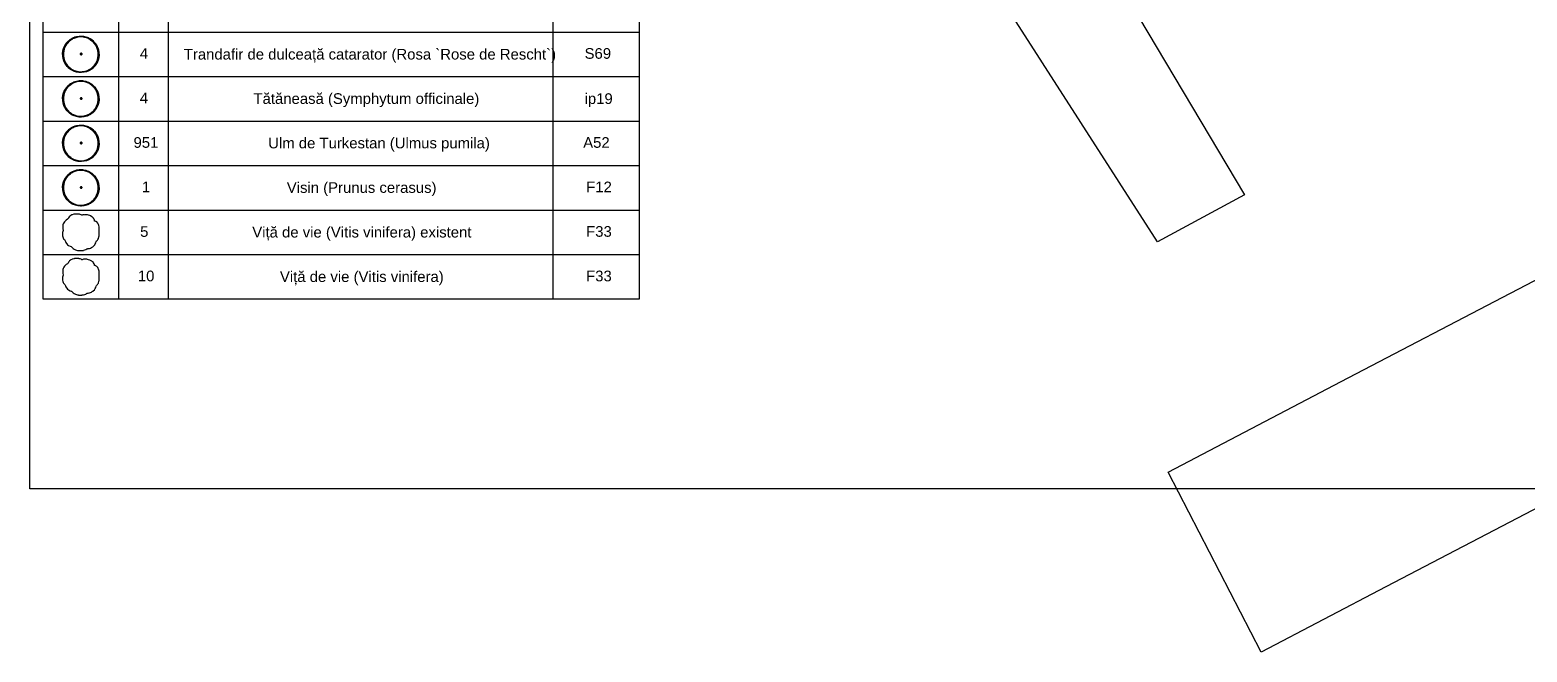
# Model space of a CAD drawing. Header units: millimetres. Extents: x 0 to 135, y -17 to 120.
# Drawn here: x 0 to 51.7, y -5.6 to 15.9 of the extents above; entities that cross this region are included whole.
import ezdxf

# ---------------------------------------------------------------- set-up
doc = ezdxf.new("R2010")
doc.units = ezdxf.units.MM
for name, color, linetype in [('House', 7, 'Continuous'), ('Plan View', 7, 'Continuous'), ('Plant Legend', 7, 'Continuous'), ('Road', 7, 'Continuous')]:
    doc.layers.add(name, color=color, linetype=linetype)
picture_1 = doc.add_image_def('image1.jpg', size_in_pixel=(8192, 8192))

# ---------------------------------------------------------------- blocks, each defined once
blk = doc.blocks.new('1')
at = {"flags": 1}
for tag in ['Export Name', 'Export Layer']:
    blk.add_attdef(tag, (0, 0), '', height=0.0254, dxfattribs=at)
at = {"layer": 'Plan View'}
image = blk.add_image(picture_1, insert=(0, 0), size_in_units=(120, 120), dxfattribs=dict(at, fade=50))
image.dxf.flags = 7
blk = doc.blocks.new('3')
at = {"layer": 'Road'}
blk.add_lwpolyline([(54.862, 0.8), (46.85, -3.383), (42.536, -5.642), (39.32, 0.576), (45.547, 3.834), (51.148, 6.758), (55.793, 9.178)], dxfattribs=at)
at = {"flags": 1}
for tag in ['Export Name', 'Export Layer']:
    blk.add_attdef(tag, (0, 0), '', height=0.0254, dxfattribs=at)
blk = doc.blocks.new('44')
at = {"layer": 'House'}
blk.add_lwpolyline([(32.337, 18.856), (37.11, 21.628), (38.495, 19.087), (37.11, 18.318), (41.959, 10.158), (38.957, 8.542)], close=True, dxfattribs=at)
at = {"flags": 1}
for tag in ['Export Name', 'Export Layer']:
    blk.add_attdef(tag, (0, 0), '', height=0.0254, dxfattribs=at)
blk = doc.blocks.new('422')
at = {"layer": 'Plant Legend'}
for points in [[(0.458, 119.298), (21.053, 119.298), (21.053, 6.559), (0.458, 6.559)], [(1.739, 14.398), (1.748, 14.398), (1.758, 14.4), (1.763, 14.4), (1.773, 14.398), (1.782, 14.398), (1.878, 14.406), (1.962, 14.426), (1.983, 14.434), (2.007, 14.444), (2.008, 14.445), (2.019, 14.449), (2.028, 14.453), (2.031, 14.454), (2.044, 14.459), (2.064, 14.47), (2.075, 14.476), (2.076, 14.477), (2.093, 14.486), (2.098, 14.489), (2.118, 14.502), (2.124, 14.507), (2.13, 14.51), (2.138, 14.516), (2.184, 14.553), (2.191, 14.56), (2.227, 14.595), (2.279, 14.658), (2.313, 14.711), (2.346, 14.779), (2.373, 14.858), (2.39, 14.955), (2.393, 15.048), (2.382, 15.133), (2.356, 15.23), (2.337, 15.275), (2.309, 15.329), (2.279, 15.374), (2.236, 15.427), (2.195, 15.469), (2.135, 15.518), (2.105, 15.538), (2.091, 15.547), (2.085, 15.551), (2.059, 15.565), (2.055, 15.567), (2.037, 15.576), (2.031, 15.579), (2.025, 15.58), (2.024, 15.581), (1.987, 15.597), (1.945, 15.612), (1.862, 15.629), (1.825, 15.633), (1.782, 15.634), (1.777, 15.635), (1.77, 15.635), (1.761, 15.633), (1.754, 15.633), (1.744, 15.635), (1.735, 15.635), (1.702, 15.634), (1.609, 15.621), (1.548, 15.604), (1.515, 15.591), (1.51, 15.588), (1.509, 15.588), (1.508, 15.587), (1.498, 15.584), (1.492, 15.581), (1.452, 15.563), (1.445, 15.558), (1.421, 15.544), (1.399, 15.53), (1.371, 15.51), (1.329, 15.476), (1.326, 15.472), (1.287, 15.434), (1.255, 15.397), (1.204, 15.322), (1.189, 15.294), (1.149, 15.193), (1.13, 15.108), (1.124, 14.986), (1.135, 14.899), (1.161, 14.803), (1.184, 14.749), (1.222, 14.682), (1.259, 14.63), (1.322, 14.563), (1.368, 14.525), (1.391, 14.507), (1.402, 14.5), (1.411, 14.494), (1.458, 14.467), (1.477, 14.458), (1.486, 14.454), (1.492, 14.452), (1.494, 14.451), (1.496, 14.45), (1.512, 14.443), (1.53, 14.436), (1.6, 14.414), (1.69, 14.399), (1.735, 14.399)], [(1.528, 14.441), (1.509, 14.448), (1.492, 14.454), (1.469, 14.466), (1.461, 14.469), (1.45, 14.475), (1.423, 14.491), (1.398, 14.507), (1.355, 14.539), (1.35, 14.543), (1.289, 14.601), (1.241, 14.661), (1.202, 14.724), (1.172, 14.79), (1.146, 14.871), (1.131, 14.957), (1.129, 15.049), (1.141, 15.14), (1.165, 15.226), (1.187, 15.279), (1.23, 15.355), (1.263, 15.401), (1.329, 15.471), (1.374, 15.508), (1.402, 15.528), (1.437, 15.55), (1.444, 15.553), (1.492, 15.578), (1.498, 15.58), (1.512, 15.586), (1.53, 15.592), (1.533, 15.592), (1.534, 15.591), (1.535, 15.591), (1.534, 15.589), (1.533, 15.588), (1.526, 15.584), (1.478, 15.559), (1.453, 15.544), (1.398, 15.506), (1.393, 15.502), (1.37, 15.483), (1.366, 15.479), (1.357, 15.472), (1.351, 15.466), (1.342, 15.458), (1.292, 15.403), (1.268, 15.371), (1.232, 15.314), (1.207, 15.262), (1.185, 15.205), (1.167, 15.131), (1.158, 15.07), (1.157, 15.034), (1.156, 15.002), (1.157, 14.991), (1.157, 14.974), (1.17, 14.886), (1.192, 14.807), (1.231, 14.721), (1.259, 14.674), (1.299, 14.621), (1.343, 14.573), (1.355, 14.562), (1.398, 14.526), (1.426, 14.506), (1.446, 14.493), (1.47, 14.478), (1.481, 14.472), (1.532, 14.446), (1.533, 14.445), (1.534, 14.443), (1.534, 14.442), (1.533, 14.441), (1.529, 14.441)], [(1.758, 14.402), (1.735, 14.403), (1.627, 14.42), (1.537, 14.449), (1.513, 14.46), (1.474, 14.48), (1.448, 14.496), (1.428, 14.509), (1.421, 14.514), (1.39, 14.537), (1.365, 14.558), (1.356, 14.566), (1.35, 14.572), (1.327, 14.596), (1.277, 14.656), (1.244, 14.708), (1.214, 14.765), (1.186, 14.842), (1.167, 14.929), (1.161, 15), (1.161, 15.038), (1.172, 15.132), (1.188, 15.196), (1.209, 15.255), (1.235, 15.31), (1.272, 15.369), (1.32, 15.429), (1.353, 15.463), (1.37, 15.479), (1.415, 15.515), (1.449, 15.538), (1.462, 15.546), (1.483, 15.557), (1.484, 15.558), (1.53, 15.58), (1.637, 15.614), (1.711, 15.627), (1.759, 15.631), (1.778, 15.63), (1.89, 15.612), (1.983, 15.582), (2.001, 15.574), (2.005, 15.572), (2.043, 15.553), (2.084, 15.527), (2.092, 15.521), (2.143, 15.482), (2.152, 15.474), (2.16, 15.466), (2.164, 15.463), (2.19, 15.437), (2.205, 15.421), (2.24, 15.377), (2.279, 15.315), (2.302, 15.27), (2.32, 15.223), (2.339, 15.16), (2.354, 15.072), (2.356, 15.041), (2.356, 14.994), (2.345, 14.901), (2.329, 14.836), (2.308, 14.778), (2.282, 14.723), (2.248, 14.668), (2.208, 14.616), (2.165, 14.57), (2.156, 14.562), (2.15, 14.556), (2.144, 14.552), (2.118, 14.53), (2.1, 14.516), (2.091, 14.51), (2.087, 14.507), (2.06, 14.49), (2.017, 14.466), (1.999, 14.457), (1.976, 14.448), (1.863, 14.414), (1.806, 14.406)], [(1.983, 14.441), (1.982, 14.442), (1.983, 14.443), (1.988, 14.447), (2.001, 14.454), (2.042, 14.475), (2.059, 14.485), (2.064, 14.489), (2.069, 14.492), (2.118, 14.525), (2.124, 14.531), (2.147, 14.549), (2.151, 14.553), (2.158, 14.558), (2.167, 14.568), (2.174, 14.573), (2.203, 14.604), (2.246, 14.657), (2.266, 14.687), (2.305, 14.759), (2.33, 14.823), (2.35, 14.902), (2.359, 14.963), (2.361, 15), (2.361, 15.03), (2.36, 15.058), (2.347, 15.147), (2.326, 15.222), (2.299, 15.286), (2.271, 15.337), (2.224, 15.403), (2.2, 15.432), (2.172, 15.461), (2.163, 15.469), (2.157, 15.474), (2.151, 15.48), (2.095, 15.524), (2.08, 15.534), (2.044, 15.556), (2.032, 15.563), (1.987, 15.586), (1.984, 15.588), (1.983, 15.589), (1.983, 15.591), (1.984, 15.591), (1.985, 15.592), (1.988, 15.591), (2.015, 15.582), (2.025, 15.578), (2.028, 15.577), (2.039, 15.571), (2.053, 15.564), (2.064, 15.558), (2.072, 15.554), (2.076, 15.552), (2.091, 15.544), (2.122, 15.524), (2.163, 15.493), (2.228, 15.431), (2.273, 15.375), (2.316, 15.306), (2.344, 15.246), (2.369, 15.172), (2.385, 15.08), (2.388, 14.985), (2.377, 14.898), (2.352, 14.807), (2.332, 14.759), (2.3, 14.699), (2.287, 14.677), (2.254, 14.632), (2.188, 14.561), (2.183, 14.557), (2.176, 14.551), (2.132, 14.516), (2.104, 14.497), (2.096, 14.492), (2.083, 14.484), (2.065, 14.475), (2.024, 14.454), (2.005, 14.446), (1.988, 14.441), (1.985, 14.441), (1.984, 14.441)], [(1.765, 15), (1.773, 15), (1.784, 15.002), (1.79, 15.006), (1.794, 15.01), (1.797, 15.014), (1.799, 15.023), (1.799, 15.03), (1.797, 15.038), (1.795, 15.042), (1.793, 15.045), (1.789, 15.049), (1.785, 15.052), (1.781, 15.053), (1.775, 15.054), (1.766, 15.054), (1.765, 15.054), (1.759, 15.053), (1.751, 15.048), (1.747, 15.044), (1.744, 15.04), (1.742, 15.033), (1.742, 15.025), (1.743, 15.017), (1.744, 15.014), (1.747, 15.01), (1.751, 15.006), (1.757, 15.002), (1.761, 15.001)], [(1.765, 15.002), (1.759, 15.004), (1.754, 15.008), (1.751, 15.012), (1.748, 15.018), (1.747, 15.024), (1.747, 15.03), (1.748, 15.036), (1.75, 15.041), (1.753, 15.045), (1.756, 15.048), (1.762, 15.051), (1.765, 15.052), (1.769, 15.053), (1.775, 15.053), (1.777, 15.052), (1.779, 15.051), (1.786, 15.046), (1.789, 15.044), (1.792, 15.038), (1.794, 15.033), (1.795, 15.026), (1.794, 15.02), (1.792, 15.016), (1.789, 15.01), (1.786, 15.007), (1.782, 15.004), (1.779, 15.003), (1.778, 15.002), (1.777, 15.002), (1.77, 15.001), (1.766, 15.002)], [(1.739, 12.86), (1.748, 12.86), (1.758, 12.862), (1.763, 12.862), (1.773, 12.86), (1.782, 12.86), (1.878, 12.868), (1.962, 12.889), (1.983, 12.896), (2.007, 12.907), (2.008, 12.907), (2.019, 12.911), (2.028, 12.915), (2.031, 12.916), (2.044, 12.922), (2.064, 12.932), (2.075, 12.939), (2.076, 12.939), (2.093, 12.948), (2.098, 12.952), (2.118, 12.965), (2.124, 12.969), (2.13, 12.973), (2.138, 12.979), (2.184, 13.016), (2.191, 13.022), (2.227, 13.057), (2.279, 13.121), (2.313, 13.173), (2.346, 13.241), (2.373, 13.32), (2.39, 13.418), (2.393, 13.51), (2.382, 13.596), (2.356, 13.692), (2.337, 13.738), (2.309, 13.791), (2.279, 13.837), (2.236, 13.89), (2.195, 13.932), (2.135, 13.981), (2.105, 14.001), (2.091, 14.009), (2.085, 14.013), (2.059, 14.028), (2.055, 14.03), (2.037, 14.039), (2.031, 14.041), (2.025, 14.043), (2.024, 14.044), (1.987, 14.059), (1.945, 14.074), (1.862, 14.092), (1.825, 14.096), (1.782, 14.096), (1.777, 14.097), (1.77, 14.097), (1.761, 14.095), (1.754, 14.095), (1.744, 14.097), (1.735, 14.097), (1.702, 14.096), (1.609, 14.083), (1.548, 14.066), (1.515, 14.053), (1.51, 14.051), (1.509, 14.05), (1.508, 14.05), (1.498, 14.046), (1.492, 14.043), (1.452, 14.025), (1.445, 14.02), (1.421, 14.006), (1.399, 13.993), (1.371, 13.973), (1.329, 13.938), (1.326, 13.935), (1.287, 13.897), (1.255, 13.859), (1.204, 13.784), (1.189, 13.756), (1.149, 13.656), (1.13, 13.57), (1.124, 13.449), (1.135, 13.362), (1.161, 13.265), (1.184, 13.212), (1.222, 13.145), (1.259, 13.093), (1.322, 13.026), (1.368, 12.987), (1.391, 12.97), (1.402, 12.963), (1.411, 12.956), (1.458, 12.93), (1.477, 12.92), (1.486, 12.916), (1.492, 12.915), (1.494, 12.913), (1.496, 12.912), (1.512, 12.906), (1.53, 12.898), (1.6, 12.876), (1.69, 12.862), (1.735, 12.861)], [(1.528, 12.904), (1.509, 12.91), (1.492, 12.917), (1.469, 12.928), (1.461, 12.932), (1.45, 12.938), (1.423, 12.953), (1.398, 12.969), (1.355, 13.001), (1.35, 13.006), (1.289, 13.063), (1.241, 13.124), (1.202, 13.187), (1.172, 13.252), (1.146, 13.334), (1.131, 13.419), (1.129, 13.512), (1.141, 13.602), (1.165, 13.688), (1.187, 13.742), (1.23, 13.818), (1.263, 13.863), (1.329, 13.934), (1.374, 13.971), (1.402, 13.991), (1.437, 14.012), (1.444, 14.016), (1.492, 14.04), (1.498, 14.043), (1.512, 14.049), (1.53, 14.054), (1.533, 14.054), (1.534, 14.054), (1.535, 14.053), (1.534, 14.052), (1.533, 14.05), (1.526, 14.046), (1.478, 14.021), (1.453, 14.006), (1.398, 13.969), (1.393, 13.964), (1.37, 13.946), (1.366, 13.942), (1.357, 13.934), (1.351, 13.929), (1.342, 13.921), (1.292, 13.866), (1.268, 13.834), (1.232, 13.776), (1.207, 13.724), (1.185, 13.668), (1.167, 13.593), (1.158, 13.533), (1.157, 13.497), (1.156, 13.465), (1.157, 13.454), (1.157, 13.437), (1.17, 13.348), (1.192, 13.269), (1.231, 13.184), (1.259, 13.137), (1.299, 13.084), (1.343, 13.035), (1.355, 13.025), (1.398, 12.988), (1.426, 12.968), (1.446, 12.955), (1.47, 12.94), (1.481, 12.935), (1.532, 12.908), (1.533, 12.907), (1.534, 12.906), (1.534, 12.904), (1.533, 12.903), (1.529, 12.904)], [(1.758, 12.864), (1.735, 12.865), (1.627, 12.883), (1.537, 12.912), (1.513, 12.922), (1.474, 12.942), (1.448, 12.958), (1.428, 12.972), (1.421, 12.977), (1.39, 12.999), (1.365, 13.021), (1.356, 13.029), (1.35, 13.034), (1.327, 13.058), (1.277, 13.118), (1.244, 13.17), (1.214, 13.228), (1.186, 13.304), (1.167, 13.391), (1.161, 13.462), (1.161, 13.501), (1.172, 13.594), (1.188, 13.659), (1.209, 13.717), (1.235, 13.772), (1.272, 13.831), (1.32, 13.891), (1.353, 13.925), (1.37, 13.941), (1.415, 13.978), (1.449, 14), (1.462, 14.008), (1.483, 14.02), (1.484, 14.02), (1.53, 14.043), (1.637, 14.077), (1.711, 14.089), (1.759, 14.093), (1.778, 14.092), (1.89, 14.074), (1.983, 14.045), (2.001, 14.037), (2.005, 14.034), (2.043, 14.015), (2.084, 13.99), (2.092, 13.984), (2.143, 13.944), (2.152, 13.937), (2.16, 13.929), (2.164, 13.926), (2.19, 13.899), (2.205, 13.883), (2.24, 13.839), (2.279, 13.778), (2.302, 13.732), (2.32, 13.685), (2.339, 13.622), (2.354, 13.534), (2.356, 13.503), (2.356, 13.457), (2.345, 13.363), (2.329, 13.299), (2.308, 13.24), (2.282, 13.185), (2.248, 13.13), (2.208, 13.078), (2.165, 13.033), (2.156, 13.025), (2.15, 13.018), (2.144, 13.014), (2.118, 12.992), (2.1, 12.979), (2.091, 12.973), (2.087, 12.969), (2.06, 12.952), (2.017, 12.929), (1.999, 12.92), (1.976, 12.91), (1.863, 12.877), (1.806, 12.868)], [(1.983, 12.904), (1.982, 12.904), (1.983, 12.906), (1.988, 12.91), (2.001, 12.917), (2.042, 12.938), (2.059, 12.948), (2.064, 12.951), (2.069, 12.955), (2.118, 12.988), (2.124, 12.993), (2.147, 13.012), (2.151, 13.016), (2.158, 13.021), (2.167, 13.03), (2.174, 13.035), (2.203, 13.066), (2.246, 13.12), (2.266, 13.149), (2.305, 13.221), (2.33, 13.285), (2.35, 13.364), (2.359, 13.426), (2.361, 13.462), (2.361, 13.493), (2.36, 13.521), (2.347, 13.609), (2.326, 13.684), (2.299, 13.748), (2.271, 13.799), (2.224, 13.866), (2.2, 13.894), (2.172, 13.923), (2.163, 13.931), (2.157, 13.937), (2.151, 13.942), (2.095, 13.986), (2.08, 13.996), (2.044, 14.018), (2.032, 14.025), (1.987, 14.048), (1.984, 14.05), (1.983, 14.052), (1.983, 14.053), (1.984, 14.054), (1.985, 14.054), (1.988, 14.054), (2.015, 14.044), (2.025, 14.041), (2.028, 14.039), (2.039, 14.033), (2.053, 14.027), (2.064, 14.021), (2.072, 14.017), (2.076, 14.014), (2.091, 14.006), (2.122, 13.986), (2.163, 13.955), (2.228, 13.894), (2.273, 13.838), (2.316, 13.768), (2.344, 13.708), (2.369, 13.635), (2.385, 13.542), (2.388, 13.447), (2.377, 13.36), (2.352, 13.269), (2.332, 13.221), (2.3, 13.161), (2.287, 13.14), (2.254, 13.094), (2.188, 13.024), (2.183, 13.019), (2.176, 13.013), (2.132, 12.979), (2.104, 12.96), (2.096, 12.955), (2.083, 12.946), (2.065, 12.937), (2.024, 12.917), (2.005, 12.909), (1.988, 12.904), (1.985, 12.903), (1.984, 12.903)], [(1.765, 13.462), (1.773, 13.462), (1.784, 13.465), (1.79, 13.469), (1.794, 13.473), (1.797, 13.477), (1.799, 13.485), (1.799, 13.493), (1.797, 13.501), (1.795, 13.505), (1.793, 13.508), (1.789, 13.512), (1.785, 13.514), (1.781, 13.516), (1.775, 13.517), (1.766, 13.517), (1.765, 13.516), (1.759, 13.515), (1.751, 13.51), (1.747, 13.506), (1.744, 13.502), (1.742, 13.495), (1.742, 13.487), (1.743, 13.479), (1.744, 13.477), (1.747, 13.473), (1.751, 13.469), (1.757, 13.465), (1.761, 13.463)], [(1.765, 13.465), (1.759, 13.467), (1.754, 13.471), (1.751, 13.474), (1.748, 13.481), (1.747, 13.486), (1.747, 13.493), (1.748, 13.498), (1.75, 13.503), (1.753, 13.507), (1.756, 13.511), (1.762, 13.514), (1.765, 13.515), (1.769, 13.515), (1.775, 13.515), (1.777, 13.515), (1.779, 13.514), (1.786, 13.509), (1.789, 13.506), (1.792, 13.501), (1.794, 13.495), (1.795, 13.489), (1.794, 13.482), (1.792, 13.478), (1.789, 13.472), (1.786, 13.47), (1.782, 13.467), (1.779, 13.465), (1.778, 13.465), (1.777, 13.464), (1.77, 13.464), (1.766, 13.464)], [(1.739, 11.323), (1.748, 11.323), (1.758, 11.325), (1.763, 11.325), (1.773, 11.323), (1.782, 11.323), (1.878, 11.331), (1.962, 11.351), (1.983, 11.359), (2.007, 11.369), (2.008, 11.37), (2.019, 11.374), (2.028, 11.378), (2.031, 11.379), (2.044, 11.384), (2.064, 11.395), (2.093, 11.411), (2.098, 11.414), (2.118, 11.427), (2.124, 11.432), (2.13, 11.435), (2.138, 11.441), (2.184, 11.478), (2.191, 11.485), (2.227, 11.52), (2.279, 11.583), (2.313, 11.636), (2.346, 11.704), (2.373, 11.783), (2.39, 11.88), (2.393, 11.973), (2.382, 12.058), (2.356, 12.155), (2.332, 12.211), (2.309, 12.254), (2.279, 12.299), (2.236, 12.352), (2.195, 12.394), (2.135, 12.443), (2.105, 12.463), (2.091, 12.472), (2.085, 12.476), (2.059, 12.49), (2.055, 12.492), (2.037, 12.501), (2.031, 12.504), (2.025, 12.505), (2.019, 12.509), (1.987, 12.522), (1.945, 12.537), (1.862, 12.554), (1.825, 12.558), (1.782, 12.559), (1.777, 12.56), (1.77, 12.56), (1.761, 12.558), (1.754, 12.558), (1.744, 12.56), (1.735, 12.56), (1.702, 12.559), (1.609, 12.546), (1.548, 12.529), (1.51, 12.513), (1.498, 12.509), (1.492, 12.506), (1.452, 12.488), (1.445, 12.483), (1.425, 12.471), (1.399, 12.455), (1.371, 12.435), (1.331, 12.403), (1.326, 12.397), (1.287, 12.359), (1.255, 12.322), (1.204, 12.247), (1.189, 12.219), (1.149, 12.118), (1.13, 12.033), (1.124, 11.911), (1.135, 11.824), (1.161, 11.728), (1.184, 11.674), (1.222, 11.607), (1.259, 11.555), (1.322, 11.488), (1.368, 11.45), (1.391, 11.432), (1.402, 11.425), (1.411, 11.419), (1.458, 11.392), (1.477, 11.383), (1.486, 11.379), (1.492, 11.377), (1.498, 11.373), (1.559, 11.35), (1.655, 11.328), (1.714, 11.323), (1.735, 11.324)], [(1.528, 11.366), (1.509, 11.373), (1.492, 11.379), (1.469, 11.391), (1.461, 11.394), (1.45, 11.4), (1.423, 11.416), (1.398, 11.432), (1.355, 11.464), (1.33, 11.486), (1.288, 11.527), (1.241, 11.586), (1.202, 11.649), (1.172, 11.715), (1.146, 11.796), (1.131, 11.882), (1.129, 11.974), (1.141, 12.065), (1.165, 12.151), (1.187, 12.204), (1.23, 12.28), (1.263, 12.326), (1.329, 12.396), (1.349, 12.413), (1.385, 12.441), (1.402, 12.453), (1.41, 12.459), (1.437, 12.475), (1.444, 12.478), (1.492, 12.503), (1.498, 12.505), (1.509, 12.51), (1.517, 12.513), (1.53, 12.517), (1.533, 12.517), (1.534, 12.516), (1.535, 12.516), (1.534, 12.514), (1.533, 12.513), (1.516, 12.503), (1.478, 12.484), (1.453, 12.469), (1.44, 12.46), (1.397, 12.43), (1.37, 12.408), (1.366, 12.404), (1.357, 12.397), (1.351, 12.391), (1.342, 12.383), (1.292, 12.328), (1.268, 12.296), (1.232, 12.239), (1.207, 12.187), (1.185, 12.13), (1.167, 12.056), (1.158, 11.995), (1.156, 11.957), (1.156, 11.927), (1.157, 11.916), (1.157, 11.899), (1.17, 11.811), (1.192, 11.732), (1.231, 11.646), (1.259, 11.599), (1.299, 11.546), (1.343, 11.498), (1.355, 11.487), (1.398, 11.451), (1.422, 11.433), (1.433, 11.427), (1.446, 11.418), (1.47, 11.403), (1.481, 11.397), (1.532, 11.371), (1.533, 11.37), (1.534, 11.368), (1.534, 11.367), (1.533, 11.366), (1.529, 11.366)], [(1.758, 11.327), (1.735, 11.328), (1.627, 11.345), (1.537, 11.374), (1.513, 11.385), (1.492, 11.395), (1.49, 11.396), (1.474, 11.405), (1.448, 11.421), (1.43, 11.432), (1.421, 11.439), (1.374, 11.475), (1.366, 11.482), (1.356, 11.491), (1.35, 11.497), (1.327, 11.521), (1.277, 11.581), (1.244, 11.633), (1.214, 11.69), (1.186, 11.767), (1.167, 11.854), (1.161, 11.925), (1.161, 11.963), (1.172, 12.057), (1.188, 12.121), (1.209, 12.18), (1.235, 12.235), (1.272, 12.294), (1.32, 12.354), (1.353, 12.388), (1.37, 12.404), (1.399, 12.428), (1.415, 12.44), (1.441, 12.458), (1.462, 12.471), (1.473, 12.477), (1.494, 12.488), (1.53, 12.505), (1.637, 12.539), (1.711, 12.552), (1.761, 12.556), (1.865, 12.543), (1.98, 12.508), (1.989, 12.504), (2.004, 12.498), (2.043, 12.478), (2.084, 12.452), (2.092, 12.446), (2.143, 12.407), (2.152, 12.399), (2.16, 12.391), (2.164, 12.388), (2.191, 12.36), (2.205, 12.346), (2.24, 12.302), (2.279, 12.24), (2.302, 12.195), (2.32, 12.148), (2.345, 12.061), (2.355, 11.979), (2.356, 11.966), (2.356, 11.919), (2.345, 11.826), (2.329, 11.761), (2.308, 11.703), (2.282, 11.648), (2.248, 11.593), (2.208, 11.541), (2.165, 11.495), (2.156, 11.487), (2.15, 11.481), (2.144, 11.477), (2.118, 11.455), (2.1, 11.441), (2.091, 11.435), (2.065, 11.418), (2.06, 11.415), (2.017, 11.391), (1.999, 11.382), (1.976, 11.373), (1.863, 11.339), (1.778, 11.328)], [(1.983, 11.366), (1.982, 11.367), (1.983, 11.368), (1.988, 11.372), (2.001, 11.379), (2.042, 11.4), (2.059, 11.41), (2.064, 11.414), (2.069, 11.417), (2.118, 11.45), (2.124, 11.456), (2.147, 11.474), (2.151, 11.478), (2.158, 11.483), (2.167, 11.493), (2.174, 11.498), (2.203, 11.529), (2.246, 11.582), (2.266, 11.612), (2.305, 11.684), (2.33, 11.748), (2.35, 11.827), (2.359, 11.888), (2.361, 11.925), (2.361, 11.955), (2.36, 11.983), (2.348, 12.07), (2.326, 12.147), (2.299, 12.211), (2.271, 12.262), (2.224, 12.328), (2.209, 12.347), (2.172, 12.386), (2.163, 12.394), (2.157, 12.399), (2.151, 12.405), (2.103, 12.443), (2.075, 12.462), (2.047, 12.48), (2.032, 12.488), (1.987, 12.511), (1.984, 12.513), (1.983, 12.514), (1.983, 12.516), (1.984, 12.516), (1.987, 12.517), (1.991, 12.516), (2.015, 12.507), (2.025, 12.503), (2.028, 12.502), (2.039, 12.496), (2.053, 12.489), (2.064, 12.483), (2.072, 12.479), (2.076, 12.477), (2.091, 12.469), (2.122, 12.449), (2.163, 12.418), (2.228, 12.356), (2.273, 12.3), (2.316, 12.231), (2.344, 12.171), (2.369, 12.097), (2.385, 12.005), (2.388, 11.906), (2.377, 11.823), (2.352, 11.732), (2.324, 11.668), (2.294, 11.613), (2.287, 11.602), (2.254, 11.557), (2.188, 11.486), (2.183, 11.482), (2.176, 11.476), (2.132, 11.441), (2.107, 11.424), (2.08, 11.408), (2.068, 11.401), (2.029, 11.382), (2.028, 11.381), (2.005, 11.371), (1.988, 11.366), (1.985, 11.366), (1.984, 11.366)], [(1.767, 11.925), (1.773, 11.925), (1.784, 11.927), (1.789, 11.93), (1.793, 11.934), (1.796, 11.938), (1.798, 11.943), (1.799, 11.949), (1.799, 11.957), (1.797, 11.963), (1.795, 11.967), (1.793, 11.97), (1.789, 11.974), (1.785, 11.977), (1.781, 11.978), (1.775, 11.979), (1.765, 11.979), (1.759, 11.978), (1.751, 11.973), (1.747, 11.969), (1.744, 11.965), (1.742, 11.958), (1.742, 11.95), (1.742, 11.945), (1.743, 11.942), (1.744, 11.939), (1.747, 11.935), (1.751, 11.931), (1.757, 11.927), (1.761, 11.926), (1.765, 11.925)], [(1.765, 11.927), (1.759, 11.929), (1.754, 11.933), (1.751, 11.937), (1.748, 11.943), (1.747, 11.949), (1.747, 11.955), (1.748, 11.961), (1.75, 11.966), (1.753, 11.97), (1.756, 11.973), (1.762, 11.976), (1.765, 11.977), (1.769, 11.978), (1.775, 11.978), (1.777, 11.977), (1.779, 11.976), (1.786, 11.971), (1.789, 11.969), (1.792, 11.963), (1.794, 11.958), (1.795, 11.951), (1.794, 11.945), (1.792, 11.941), (1.789, 11.935), (1.786, 11.932), (1.779, 11.928), (1.778, 11.927), (1.777, 11.927), (1.771, 11.926), (1.767, 11.926), (1.766, 11.927)], [(1.739, 9.785), (1.748, 9.785), (1.758, 9.787), (1.763, 9.787), (1.773, 9.785), (1.782, 9.785), (1.878, 9.793), (1.962, 9.814), (1.983, 9.821), (2.007, 9.832), (2.008, 9.832), (2.019, 9.836), (2.028, 9.84), (2.031, 9.841), (2.044, 9.847), (2.064, 9.857), (2.093, 9.873), (2.098, 9.877), (2.118, 9.89), (2.124, 9.894), (2.13, 9.898), (2.138, 9.904), (2.184, 9.941), (2.191, 9.947), (2.227, 9.982), (2.279, 10.046), (2.313, 10.098), (2.346, 10.166), (2.373, 10.245), (2.39, 10.343), (2.393, 10.435), (2.382, 10.521), (2.356, 10.617), (2.337, 10.663), (2.309, 10.716), (2.279, 10.762), (2.236, 10.815), (2.195, 10.857), (2.151, 10.894), (2.105, 10.926), (2.091, 10.934), (2.085, 10.938), (2.059, 10.953), (2.055, 10.955), (2.037, 10.964), (2.031, 10.966), (2.025, 10.968), (2.024, 10.969), (2.019, 10.971), (1.987, 10.984), (1.945, 10.999), (1.862, 11.017), (1.825, 11.021), (1.782, 11.021), (1.777, 11.022), (1.77, 11.022), (1.761, 11.02), (1.754, 11.02), (1.744, 11.022), (1.735, 11.022), (1.702, 11.021), (1.609, 11.008), (1.548, 10.991), (1.515, 10.978), (1.514, 10.978), (1.498, 10.971), (1.492, 10.968), (1.452, 10.95), (1.445, 10.945), (1.425, 10.934), (1.415, 10.928), (1.398, 10.917), (1.371, 10.898), (1.329, 10.863), (1.326, 10.86), (1.287, 10.822), (1.255, 10.784), (1.204, 10.709), (1.189, 10.681), (1.149, 10.581), (1.13, 10.495), (1.124, 10.374), (1.135, 10.287), (1.161, 10.19), (1.184, 10.137), (1.222, 10.07), (1.259, 10.018), (1.322, 9.951), (1.368, 9.912), (1.391, 9.895), (1.402, 9.888), (1.411, 9.881), (1.458, 9.855), (1.477, 9.845), (1.486, 9.841), (1.492, 9.84), (1.498, 9.836), (1.559, 9.812), (1.655, 9.791), (1.695, 9.787), (1.735, 9.786)], [(1.528, 9.829), (1.509, 9.835), (1.492, 9.842), (1.469, 9.853), (1.461, 9.857), (1.45, 9.863), (1.423, 9.878), (1.398, 9.894), (1.355, 9.926), (1.33, 9.948), (1.288, 9.99), (1.241, 10.049), (1.202, 10.112), (1.172, 10.177), (1.146, 10.259), (1.131, 10.344), (1.129, 10.437), (1.141, 10.527), (1.165, 10.613), (1.187, 10.667), (1.23, 10.743), (1.263, 10.788), (1.329, 10.859), (1.374, 10.896), (1.402, 10.916), (1.437, 10.937), (1.444, 10.941), (1.492, 10.965), (1.498, 10.968), (1.512, 10.974), (1.516, 10.975), (1.53, 10.979), (1.533, 10.979), (1.534, 10.979), (1.535, 10.978), (1.534, 10.977), (1.533, 10.975), (1.526, 10.971), (1.478, 10.946), (1.453, 10.931), (1.398, 10.894), (1.393, 10.889), (1.37, 10.871), (1.366, 10.867), (1.357, 10.859), (1.351, 10.854), (1.342, 10.846), (1.292, 10.791), (1.268, 10.759), (1.232, 10.701), (1.207, 10.649), (1.185, 10.593), (1.167, 10.518), (1.158, 10.458), (1.157, 10.422), (1.156, 10.39), (1.157, 10.379), (1.157, 10.362), (1.17, 10.273), (1.192, 10.194), (1.231, 10.109), (1.259, 10.062), (1.299, 10.009), (1.343, 9.96), (1.355, 9.95), (1.398, 9.913), (1.426, 9.893), (1.446, 9.88), (1.47, 9.865), (1.481, 9.86), (1.532, 9.833), (1.533, 9.832), (1.534, 9.831), (1.534, 9.829), (1.533, 9.828), (1.529, 9.829)], [(1.758, 9.789), (1.735, 9.79), (1.627, 9.808), (1.537, 9.837), (1.513, 9.847), (1.474, 9.867), (1.448, 9.883), (1.428, 9.897), (1.421, 9.902), (1.39, 9.924), (1.366, 9.945), (1.356, 9.954), (1.35, 9.959), (1.327, 9.983), (1.277, 10.043), (1.244, 10.095), (1.214, 10.153), (1.186, 10.229), (1.167, 10.316), (1.161, 10.387), (1.161, 10.426), (1.172, 10.519), (1.188, 10.584), (1.209, 10.642), (1.235, 10.697), (1.272, 10.756), (1.32, 10.816), (1.353, 10.85), (1.37, 10.866), (1.399, 10.89), (1.415, 10.903), (1.441, 10.92), (1.462, 10.933), (1.494, 10.951), (1.53, 10.968), (1.637, 11.002), (1.711, 11.014), (1.759, 11.018), (1.778, 11.017), (1.87, 11.004), (1.983, 10.97), (2.001, 10.962), (2.005, 10.959), (2.043, 10.94), (2.084, 10.915), (2.092, 10.909), (2.143, 10.869), (2.152, 10.862), (2.16, 10.854), (2.164, 10.851), (2.19, 10.824), (2.205, 10.808), (2.24, 10.764), (2.279, 10.703), (2.302, 10.657), (2.32, 10.61), (2.345, 10.523), (2.355, 10.442), (2.356, 10.428), (2.356, 10.382), (2.345, 10.288), (2.329, 10.224), (2.308, 10.165), (2.282, 10.11), (2.248, 10.055), (2.208, 10.003), (2.165, 9.958), (2.156, 9.95), (2.15, 9.943), (2.144, 9.939), (2.118, 9.917), (2.1, 9.904), (2.091, 9.898), (2.065, 9.881), (2.06, 9.878), (2.017, 9.854), (1.999, 9.845), (1.976, 9.835), (1.863, 9.802), (1.806, 9.793)], [(1.983, 9.829), (1.982, 9.829), (1.983, 9.831), (1.988, 9.835), (2.001, 9.842), (2.042, 9.863), (2.059, 9.873), (2.064, 9.876), (2.069, 9.88), (2.118, 9.913), (2.124, 9.918), (2.147, 9.937), (2.151, 9.941), (2.158, 9.946), (2.167, 9.955), (2.174, 9.96), (2.203, 9.991), (2.246, 10.045), (2.266, 10.074), (2.305, 10.146), (2.33, 10.21), (2.35, 10.289), (2.359, 10.351), (2.361, 10.387), (2.361, 10.418), (2.36, 10.446), (2.348, 10.533), (2.326, 10.609), (2.299, 10.673), (2.271, 10.724), (2.224, 10.791), (2.2, 10.819), (2.172, 10.848), (2.163, 10.856), (2.157, 10.862), (2.151, 10.867), (2.095, 10.911), (2.075, 10.925), (2.044, 10.943), (2.032, 10.95), (1.987, 10.973), (1.984, 10.975), (1.983, 10.977), (1.983, 10.978), (1.984, 10.979), (1.987, 10.979), (1.991, 10.978), (2.015, 10.97), (2.025, 10.966), (2.028, 10.964), (2.039, 10.958), (2.053, 10.952), (2.064, 10.946), (2.072, 10.942), (2.076, 10.939), (2.091, 10.931), (2.119, 10.913), (2.163, 10.88), (2.228, 10.819), (2.273, 10.763), (2.316, 10.693), (2.344, 10.633), (2.369, 10.56), (2.385, 10.467), (2.388, 10.372), (2.377, 10.285), (2.352, 10.194), (2.332, 10.146), (2.3, 10.086), (2.287, 10.065), (2.254, 10.019), (2.188, 9.949), (2.183, 9.944), (2.176, 9.938), (2.132, 9.904), (2.104, 9.885), (2.096, 9.88), (2.08, 9.87), (2.068, 9.863), (2.024, 9.842), (2.005, 9.834), (1.988, 9.829), (1.985, 9.828), (1.984, 9.828)], [(1.765, 10.387), (1.773, 10.387), (1.784, 10.39), (1.789, 10.393), (1.793, 10.396), (1.796, 10.4), (1.798, 10.406), (1.799, 10.411), (1.799, 10.419), (1.797, 10.426), (1.795, 10.43), (1.793, 10.433), (1.789, 10.437), (1.785, 10.439), (1.781, 10.441), (1.775, 10.442), (1.765, 10.442), (1.759, 10.44), (1.751, 10.435), (1.747, 10.431), (1.744, 10.427), (1.742, 10.42), (1.742, 10.412), (1.743, 10.404), (1.744, 10.402), (1.747, 10.398), (1.751, 10.394), (1.757, 10.39), (1.761, 10.388)], [(1.765, 10.39), (1.759, 10.392), (1.754, 10.396), (1.751, 10.399), (1.748, 10.406), (1.747, 10.411), (1.747, 10.418), (1.748, 10.423), (1.75, 10.428), (1.753, 10.432), (1.756, 10.436), (1.762, 10.439), (1.765, 10.44), (1.769, 10.44), (1.775, 10.44), (1.777, 10.44), (1.779, 10.439), (1.786, 10.434), (1.789, 10.431), (1.792, 10.426), (1.794, 10.42), (1.795, 10.414), (1.794, 10.407), (1.792, 10.403), (1.789, 10.397), (1.786, 10.395), (1.782, 10.392), (1.779, 10.39), (1.778, 10.39), (1.777, 10.389), (1.77, 10.389), (1.766, 10.389)], [(1.672, 8.236), (1.789, 8.236), (1.797, 8.237), (1.821, 8.238), (1.83, 8.24), (1.839, 8.241), (1.849, 8.242), (1.855, 8.243), (1.902, 8.256), (1.929, 8.268), (1.944, 8.277), (1.961, 8.292), (1.967, 8.297), (1.969, 8.299), (1.972, 8.3), (1.974, 8.3), (1.984, 8.299), (1.991, 8.299), (1.997, 8.301), (2.017, 8.302), (2.048, 8.307), (2.06, 8.311), (2.089, 8.32), (2.126, 8.337), (2.152, 8.353), (2.171, 8.367), (2.179, 8.374), (2.184, 8.378), (2.226, 8.419), (2.24, 8.436), (2.257, 8.462), (2.277, 8.499), (2.293, 8.545), (2.297, 8.559), (2.299, 8.564), (2.305, 8.569), (2.313, 8.574), (2.337, 8.599), (2.351, 8.618), (2.366, 8.65), (2.384, 8.709), (2.39, 8.741), (2.39, 8.752), (2.392, 8.763), (2.393, 8.781), (2.395, 8.876), (2.397, 8.914), (2.394, 8.998), (2.391, 9.031), (2.388, 9.054), (2.381, 9.096), (2.369, 9.132), (2.359, 9.156), (2.342, 9.184), (2.307, 9.222), (2.286, 9.236), (2.271, 9.243), (2.251, 9.25), (2.238, 9.254), (2.236, 9.255), (2.235, 9.256), (2.234, 9.257), (2.232, 9.261), (2.229, 9.287), (2.219, 9.315), (2.201, 9.343), (2.191, 9.356), (2.163, 9.384), (2.14, 9.401), (2.088, 9.43), (2.064, 9.441), (2.02, 9.456), (1.991, 9.464), (1.984, 9.465), (1.968, 9.469), (1.958, 9.47), (1.95, 9.472), (1.941, 9.473), (1.934, 9.474), (1.91, 9.475), (1.902, 9.477), (1.897, 9.477), (1.888, 9.475), (1.863, 9.474), (1.854, 9.472), (1.849, 9.472), (1.827, 9.466), (1.807, 9.456), (1.805, 9.455), (1.802, 9.455), (1.797, 9.457), (1.769, 9.469), (1.732, 9.482), (1.714, 9.487), (1.694, 9.491), (1.687, 9.492), (1.68, 9.493), (1.672, 9.495), (1.66, 9.495), (1.654, 9.497), (1.577, 9.497), (1.568, 9.495), (1.553, 9.494), (1.545, 9.493), (1.537, 9.492), (1.53, 9.49), (1.513, 9.487), (1.462, 9.471), (1.448, 9.465), (1.417, 9.449), (1.397, 9.437), (1.371, 9.416), (1.351, 9.396), (1.33, 9.367), (1.316, 9.34), (1.31, 9.324), (1.307, 9.321), (1.299, 9.315), (1.252, 9.285), (1.194, 9.232), (1.168, 9.193), (1.151, 9.156), (1.14, 9.121), (1.135, 9.09), (1.134, 9.074), (1.133, 9.015), (1.136, 8.981), (1.144, 8.928), (1.144, 8.923), (1.128, 8.854), (1.122, 8.804), (1.121, 8.791), (1.12, 8.783), (1.121, 8.776), (1.123, 8.744), (1.131, 8.705), (1.143, 8.672), (1.161, 8.644), (1.189, 8.612), (1.207, 8.598), (1.21, 8.594), (1.224, 8.549), (1.238, 8.518), (1.264, 8.479), (1.274, 8.468), (1.303, 8.437), (1.334, 8.413), (1.387, 8.382), (1.421, 8.37), (1.437, 8.367), (1.44, 8.365), (1.444, 8.361), (1.461, 8.34), (1.493, 8.309), (1.524, 8.286), (1.572, 8.261), (1.608, 8.248), (1.641, 8.24), (1.648, 8.24), (1.656, 8.238), (1.667, 8.237)], [(1.672, 6.698), (1.789, 6.698), (1.797, 6.7), (1.821, 6.7), (1.83, 6.702), (1.839, 6.703), (1.849, 6.705), (1.855, 6.706), (1.902, 6.719), (1.929, 6.731), (1.944, 6.74), (1.961, 6.754), (1.967, 6.76), (1.969, 6.761), (1.972, 6.762), (1.974, 6.763), (1.984, 6.761), (1.991, 6.762), (1.997, 6.763), (2.017, 6.764), (2.048, 6.77), (2.06, 6.773), (2.089, 6.783), (2.126, 6.8), (2.152, 6.816), (2.171, 6.829), (2.179, 6.836), (2.184, 6.84), (2.226, 6.881), (2.24, 6.899), (2.257, 6.924), (2.277, 6.962), (2.293, 7.007), (2.297, 7.022), (2.299, 7.026), (2.305, 7.031), (2.313, 7.037), (2.337, 7.062), (2.351, 7.081), (2.366, 7.113), (2.384, 7.172), (2.39, 7.204), (2.39, 7.214), (2.392, 7.225), (2.393, 7.244), (2.395, 7.339), (2.397, 7.376), (2.394, 7.46), (2.391, 7.494), (2.388, 7.517), (2.381, 7.558), (2.369, 7.594), (2.359, 7.618), (2.342, 7.647), (2.307, 7.684), (2.286, 7.699), (2.271, 7.706), (2.251, 7.713), (2.238, 7.717), (2.236, 7.717), (2.235, 7.719), (2.234, 7.72), (2.232, 7.724), (2.229, 7.75), (2.219, 7.777), (2.201, 7.806), (2.191, 7.819), (2.163, 7.846), (2.14, 7.863), (2.088, 7.893), (2.064, 7.904), (2.02, 7.919), (1.991, 7.927), (1.984, 7.928), (1.968, 7.932), (1.958, 7.933), (1.95, 7.934), (1.941, 7.935), (1.934, 7.937), (1.91, 7.938), (1.902, 7.939), (1.897, 7.939), (1.888, 7.937), (1.863, 7.937), (1.854, 7.935), (1.849, 7.934), (1.827, 7.928), (1.807, 7.918), (1.805, 7.918), (1.802, 7.918), (1.797, 7.919), (1.769, 7.932), (1.732, 7.944), (1.714, 7.95), (1.694, 7.953), (1.687, 7.955), (1.68, 7.955), (1.672, 7.957), (1.66, 7.958), (1.654, 7.959), (1.577, 7.96), (1.568, 7.958), (1.553, 7.957), (1.545, 7.955), (1.537, 7.954), (1.53, 7.953), (1.513, 7.949), (1.462, 7.934), (1.448, 7.927), (1.417, 7.912), (1.397, 7.899), (1.371, 7.879), (1.351, 7.859), (1.33, 7.83), (1.316, 7.803), (1.31, 7.787), (1.307, 7.783), (1.299, 7.777), (1.252, 7.748), (1.194, 7.695), (1.168, 7.656), (1.151, 7.618), (1.14, 7.584), (1.135, 7.553), (1.134, 7.537), (1.133, 7.478), (1.136, 7.443), (1.144, 7.391), (1.144, 7.386), (1.128, 7.316), (1.122, 7.267), (1.121, 7.253), (1.12, 7.245), (1.121, 7.238), (1.123, 7.206), (1.131, 7.168), (1.143, 7.134), (1.161, 7.106), (1.189, 7.075), (1.207, 7.061), (1.21, 7.057), (1.224, 7.011), (1.238, 6.98), (1.264, 6.941), (1.274, 6.931), (1.303, 6.9), (1.334, 6.875), (1.387, 6.845), (1.421, 6.833), (1.437, 6.829), (1.44, 6.828), (1.444, 6.824), (1.461, 6.803), (1.493, 6.771), (1.524, 6.749), (1.572, 6.724), (1.608, 6.711), (1.641, 6.703), (1.648, 6.702), (1.656, 6.7), (1.667, 6.699)]]:
    blk.add_lwpolyline(points, close=True, dxfattribs=at)
for points in [[(3.06, 118.087), (3.06, 6.559)], [(4.78, 118.087), (4.78, 6.559)], [(18.065, 118.087), (18.065, 6.559)], [(0.458, 15.784), (21.053, 15.784)], [(0.458, 14.247), (21.053, 14.247)], [(0.458, 12.709), (21.053, 12.709)], [(0.458, 11.172), (21.053, 11.172)], [(0.458, 9.634), (21.053, 9.634)], [(0.458, 8.097), (21.053, 8.097)]]:
    blk.add_lwpolyline(points, dxfattribs=at)
at = {"flags": 1}
for tag in ['Export Name', 'Export Layer']:
    blk.add_attdef(tag, (0, 0), '', height=0.0254, dxfattribs=at)
at = {"layer": 'Plant Legend', "char_height": 0.36812, "attachment_point": 1}
for s, insert in [('\\fArial|b0|i0;4', (3.796, 15.229)), ('\\fArial|b0|i0;Trandafir de dulceață catarator (Rosa `Rose de Rescht`)', (5.316, 15.205)), ('\\fArial|b0|i0;S69', (19.163, 15.231)), ('\\fArial|b0|i0;4', (3.796, 13.692)), ('\\fArial|b0|i0;Tătăneasă (Symphytum officinale)', (7.723, 13.672)), ('\\fArial|b0|i0;ip19', (19.162, 13.67)), ('\\fArial|b0|i0;951', (3.579, 12.154)), ('\\fArial|b0|i0;Ulm de Turkestan (Ulmus pumila)', (8.232, 12.135)), ('\\fArial|b0|i0;A52', (19.115, 12.154)), ('\\fArial|b0|i0;1', (3.867, 10.618)), ('\\fArial|b0|i0;Visin (Prunus cerasus)', (8.874, 10.597)), ('\\fArial|b0|i0;F12', (19.218, 10.618)), ('\\fArial|b0|i0;5', (3.808, 9.076)), ('\\fArial|b0|i0;Viță de vie (Vitis vinifera) existent', (7.681, 9.055)), ('\\fArial|b0|i0;F33', (19.216, 9.079)), ('\\fArial|b0|i0;10', (3.728, 7.541)), ('\\fArial|b0|i0;Viță de vie (Vitis vinifera)', (8.637, 7.517)), ('\\fArial|b0|i0;F33', (19.216, 7.541))]:
    blk.add_mtext(s, dxfattribs=dict(at, insert=insert))

msp = doc.modelspace()

# ---------------------------------------------------------------- block references
at = {"layer": 'House', "color": 7}
msp.add_blockref('44', (0, 0), dxfattribs=at)
at = {"layer": 'Plan View', "color": 7}
msp.add_blockref('1', (0, 0), dxfattribs=at)
at = {"layer": 'Plant Legend', "color": 7}
msp.add_blockref('422', (0, 0), dxfattribs=at)
at = {"layer": 'Road', "color": 7}
msp.add_blockref('3', (0, 0), dxfattribs=at)

doc.saveas('drawing.dxf')
